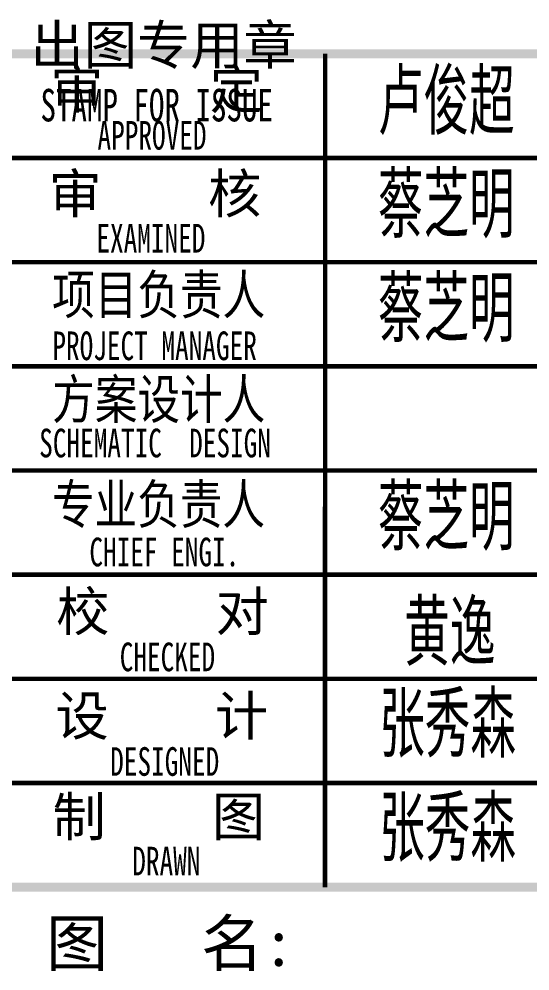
# Model space of a CAD drawing. Extents: x 1188826 to 1909461, y 608442 to 1651179.
# Drawn here: x 1710405 to 1714331, y 1017259 to 1024569 of the extents above; entities that cross this region are included whole.
import ezdxf
from ezdxf.enums import TextEntityAlignment as Align

# ---------------------------------------------------------------- set-up
doc = ezdxf.new("R2010")
doc.units = 0
doc.header["$LTSCALE"] = 1000
doc.header["$MEASUREMENT"] = 0
doc.layers.add('WALL', color=9, linetype='Continuous', lineweight=40)
doc.layers.add('图框', color=140, linetype='Continuous')
doc.layers.add('图签文字', color=147, linetype='Continuous')
doc.styles.add('建筑图签-1', font='simhei.ttf', dxfattribs={"width": 0.7})
doc.styles.add('建筑图签-2', font='TXT.shx', dxfattribs={"width": 0.5, "bigfont": 'HZTXT.shx'})

# ---------------------------------------------------------------- blocks, each defined once
blk = doc.blocks.new('12414151231')
at = {"layer": '图框'}
for points, const_width in [([(0, 13200.3), (-7000, 13200.3)], 70), ([(-7000, 13200.3), (0, 13200.3)], 70), ([(-4500.5, 6800.3), (-4500, 13200.3)], 35), ([(-7000, 12400.3), (0, 12400.3)], 35), ([(-7000, 11600.3), (0, 11600.3)], 35), ([(-7000, 10800.3), (0, 10800.3)], 35), ([(-7000, 10000.3), (0, 10000.3)], 35), ([(-7000, 9200.3), (0, 9200.3)], 35), ([(-7000, 8400.3), (0, 8400.3)], 35), ([(-7000, 7600.3), (0, 7600.3)], 35), ([(-7000, 6800.3), (0, 6800.3)], 70)]:
    blk.add_lwpolyline(points, dxfattribs=dict(at, const_width=const_width))
at = {"layer": '图签文字', "color": 7, "style": '建筑图签-1'}
for s, height, p in [('出图专用章', 300, (-6764.1, 13118.1)), ('审    定', 300, (-6612.3, 12779.2)), ('审    核', 300, (-6625.4, 11976.9)), ('校    对', 300, (-6566.7, 8768.2)), ('设    计', 300, (-6572.1, 7966.5)), ('制    图', 300, (-6595.1, 7191.7)), ('图   名:', 350, (-6644.7, 6195.2))]:
    blk.add_text(s, height=height, dxfattribs=at).set_placement(p)
at = {"layer": '图签文字', "color": 1, "style": '建筑图签-2', "width": 0.7}
for s, p in [('卢俊超', (-4093.8, 12578.1)), ('蔡芝明', (-4093.8, 11787.1)), ('蔡芝明', (-4093.8, 10987.1)), ('蔡芝明', (-4093.8, 9387.1)), ('黄逸', (-3891.8, 8502.3)), ('张秀森', (-4083.7, 7796.6)), ('张秀森', (-4083.7, 6996.6))]:
    blk.add_text(s, height=500, dxfattribs=at).set_placement(p)
at = {"layer": '图签文字', "style": '建筑图签-1', "width": 0.7}
for s, height, p in [('STAMP FOR ISSUE', 250, (-6687.3, 12681.3)), ('APPROVED ', 220, (-6249.4, 12464.7)), ('EXAMINED  ', 220, (-6258, 11674.2, -1799)), ('PROJECT MANAGER', 220, (-6596.1, 10848, -1799)), ('SCHEMATIC  DESIGN', 220, (-6697.4, 10101.4, -1799))]:
    blk.add_text(s, height=height, dxfattribs=at).set_placement(p)
at = {"layer": '图签文字', "color": 7, "style": '建筑图签-1', "width": 0.8}
for s, p in [('项目负责人', (-6597.5, 11200.7)), ('方案设计人', (-6597.5, 10398.1)), ('专业负责人', (-6598.8, 9591.6))]:
    blk.add_text(s, height=300, dxfattribs=at).set_placement(p)
at = {"layer": '图签文字', "style": '建筑图签-1', "width": 0.7}
for s, p in [('CHIEF ENGI.', (-5735.5, 9374.8)), ('CHECKED  ', (-5607, 8568.8)), ('DESIGNED ', (-5680.4, 7765.5)), (' DRAWN   ', (-5615.4, 7000.5))]:
    blk.add_text(s, height=220, dxfattribs=at).set_placement(p, align=Align.MIDDLE)

msp = doc.modelspace()

# ---------------------------------------------------------------- block references
at = {"layer": 'WALL'}
msp.add_blockref('12414151231', (1717257.2, 1011102), dxfattribs=at)

doc.saveas('drawing.dxf')
